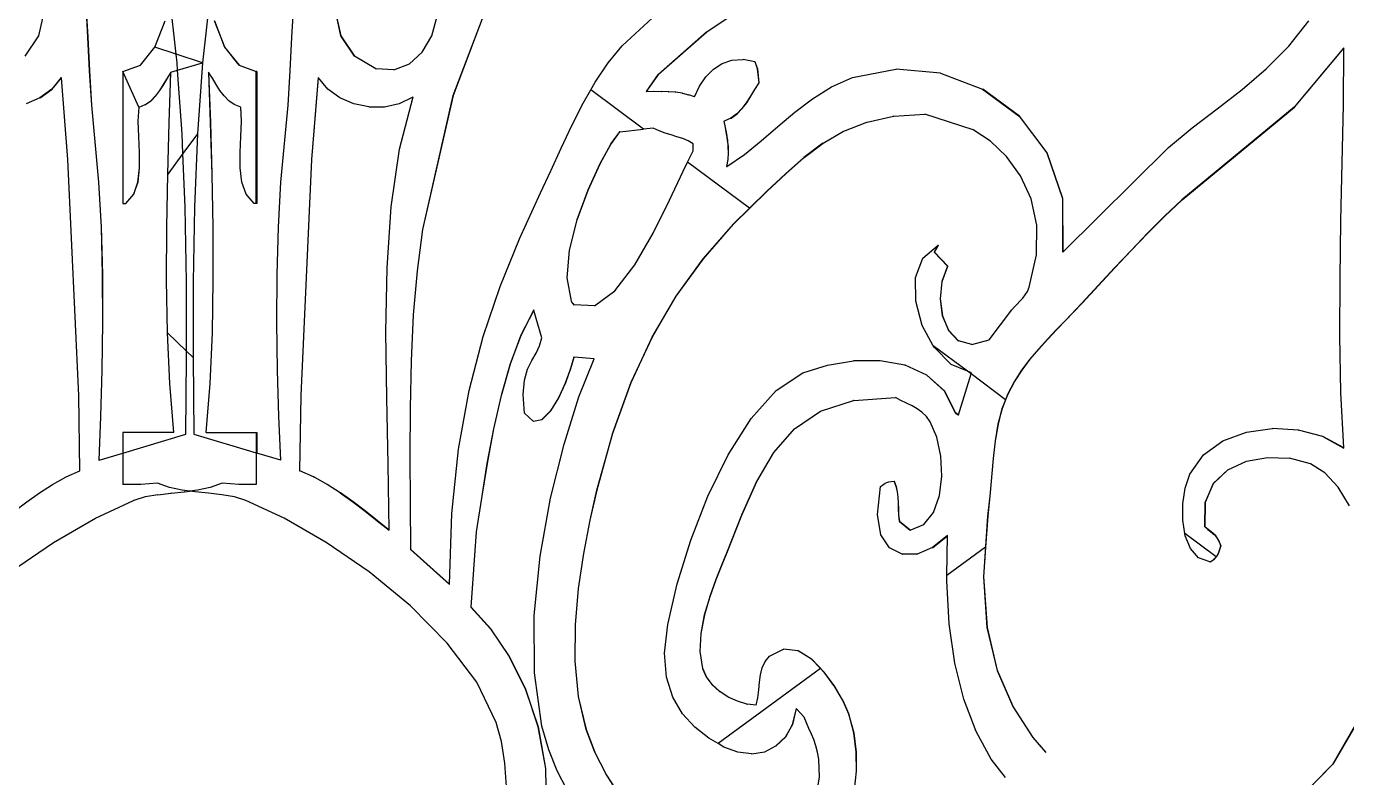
# Model space of a CAD drawing. Header units: inches. Extents: x 3672 to 10975, y -27382 to -746.
# Drawn here: x 4396.46 to 4407.52, y -26768.81 to -26762.52 of the extents above; entities that cross this region are included whole.
import ezdxf

# ---------------------------------------------------------------- set-up
doc = ezdxf.new("R2010")
doc.units = ezdxf.units.IN
doc.header["$LTSCALE"] = 17
doc.header["$MEASUREMENT"] = 0

msp = doc.modelspace()

# ---------------------------------------------------------------- linework, layer by layer
for p, q in [((4400.035, -26763.101), (4400.397, -26762.149)), ((4397.712, -26762.756), (4397.659, -26762.279)), ((4397.994, -26762.279), (4397.934, -26762.829)), ((4396.562, -26762.602), (4396.609, -26762.392)), ((4396.956, -26762.342), (4396.972, -26762.614)), ((4396.974, -26762.614), (4396.958, -26762.342)), ((4398.682, -26762.614), (4398.698, -26762.342)), ((4399.044, -26762.392), (4399.092, -26762.602)), ((4399.094, -26762.602), (4399.047, -26762.392)), ((4400.302, -26762.393), (4400.033, -26763.101)), ((4397.535, -26762.697), (4397.621, -26762.477)), ((4398.033, -26762.477), (4398.118, -26762.697)), ((4398.121, -26762.697), (4398.035, -26762.477)), ((4399.854, -26762.601), (4399.901, -26762.439)), ((4401.45, -26762.687), (4401.741, -26762.417)), ((4402.159, -26762.57), (4402.38, -26762.422)), ((4407.036, -26762.689), (4407.203, -26762.476)), ((4396.448, -26762.773), (4396.562, -26762.602)), ((4396.972, -26762.614), (4396.986, -26762.895)), ((4396.974, -26762.614), (4396.972, -26762.614)), ((4396.988, -26762.895), (4396.974, -26762.614)), ((4398.668, -26762.895), (4398.682, -26762.614)), ((4399.092, -26762.602), (4399.094, -26762.602)), ((4399.092, -26762.602), (4399.206, -26762.773)), ((4399.208, -26762.773), (4399.094, -26762.602)), ((4399.774, -26762.738), (4399.854, -26762.601)), ((4402.157, -26762.57), (4401.753, -26762.922)), ((4401.755, -26762.922), (4402.159, -26762.57)), ((4402.157, -26762.57), (4402.159, -26762.57)), ((4397.414, -26762.849), (4397.535, -26762.697)), ((4397.712, -26762.756), (4397.535, -26762.697)), ((4398.121, -26762.697), (4398.118, -26762.697)), ((4398.118, -26762.697), (4398.24, -26762.849)), ((4398.242, -26762.849), (4398.121, -26762.697)), ((4401.332, -26762.828), (4401.45, -26762.687)), ((4406.847, -26762.878), (4407.036, -26762.689)), ((4407.497, -26762.702), (4407.082, -26763.2)), ((4407.084, -26763.2), (4407.497, -26762.705)), ((4407.493, -26763.182), (4407.497, -26762.705)), ((4407.497, -26762.705), (4407.497, -26762.702)), ((4397.934, -26762.829), (4397.712, -26762.756)), ((4397.72, -26762.829), (4397.712, -26762.756)), ((4397.724, -26762.891), (4397.72, -26762.829)), ((4397.724, -26762.891), (4397.934, -26762.829)), ((4397.934, -26762.829), (4397.891, -26763.424)), ((4399.206, -26762.773), (4399.208, -26762.773)), ((4399.386, -26762.878), (4399.208, -26762.773)), ((4399.536, -26762.888), (4399.667, -26762.838)), ((4399.667, -26762.838), (4399.774, -26762.738)), ((4401.224, -26762.99), (4401.332, -26762.828)), ((4402.215, -26762.882), (4402.288, -26762.835)), ((4402.288, -26762.835), (4402.37, -26762.806)), ((4402.37, -26762.806), (4402.462, -26762.8)), ((4402.462, -26762.8), (4402.464, -26762.8)), ((4402.561, -26762.819), (4402.464, -26762.8)), ((4402.561, -26762.819), (4402.563, -26762.819)), ((4402.561, -26762.819), (4402.583, -26762.878)), ((4402.585, -26762.878), (4402.563, -26762.819)), ((4396.75, -26762.951), (4396.671, -26763.048)), ((4396.673, -26763.048), (4396.751, -26762.953)), ((4396.751, -26762.953), (4396.75, -26762.951)), ((4396.806, -26763.639), (4396.751, -26762.953)), ((4396.986, -26762.895), (4397.004, -26763.184)), ((4396.988, -26762.895), (4396.986, -26762.895)), ((4397.006, -26763.184), (4396.988, -26762.895)), ((4397.266, -26762.902), (4397.414, -26762.849)), ((4397.266, -26762.902), (4397.266, -26764.006)), ((4397.4, -26763.2), (4397.266, -26762.902)), ((4397.669, -26762.907), (4397.637, -26762.958)), ((4397.639, -26762.958), (4397.669, -26762.911)), ((4397.654, -26763.327), (4397.669, -26762.911)), ((4397.669, -26762.907), (4397.724, -26762.891)), ((4397.669, -26762.911), (4397.669, -26762.907)), ((4397.763, -26763.424), (4397.724, -26762.891)), ((4397.985, -26762.907), (4397.999, -26763.327)), ((4397.987, -26762.911), (4397.985, -26762.907)), ((4398.002, -26763.327), (4397.987, -26762.911)), ((4398.016, -26762.958), (4397.987, -26762.911)), ((4398.242, -26762.849), (4398.24, -26762.849)), ((4398.242, -26762.849), (4398.383, -26762.901)), ((4398.389, -26762.902), (4398.383, -26762.901)), ((4398.383, -26762.917), (4398.383, -26762.901)), ((4398.383, -26762.917), (4398.389, -26762.902)), ((4398.383, -26764.006), (4398.383, -26762.917)), ((4398.389, -26762.902), (4398.389, -26764.006)), ((4398.65, -26763.184), (4398.668, -26762.895)), ((4398.903, -26762.951), (4398.847, -26763.639)), ((4398.849, -26763.639), (4398.905, -26762.953)), ((4398.905, -26762.953), (4398.903, -26762.951)), ((4398.983, -26763.048), (4398.905, -26762.953)), ((4399.386, -26762.878), (4399.388, -26762.878)), ((4399.536, -26762.888), (4399.388, -26762.878)), ((4401.753, -26762.922), (4401.652, -26763.068)), ((4401.654, -26763.068), (4401.755, -26762.922)), ((4401.753, -26762.922), (4401.755, -26762.922)), ((4402.098, -26763.024), (4402.151, -26762.946)), ((4402.151, -26762.946), (4402.215, -26762.882)), ((4402.583, -26762.878), (4402.585, -26762.878)), ((4402.583, -26762.878), (4402.595, -26762.995)), ((4402.597, -26762.995), (4402.585, -26762.878)), ((4403.205, -26763.029), (4403.38, -26762.951)), ((4403.38, -26762.951), (4403.744, -26762.881)), ((4403.744, -26762.881), (4403.746, -26762.881)), ((4404.116, -26762.916), (4403.746, -26762.881)), ((4404.116, -26762.916), (4404.118, -26762.916)), ((4404.118, -26762.916), (4404.469, -26763.05)), ((4406.644, -26763.051), (4406.847, -26762.878)), ((4396.671, -26763.048), (4396.57, -26763.122)), ((4396.572, -26763.122), (4396.673, -26763.048)), ((4396.673, -26763.048), (4396.671, -26763.048)), ((4397.574, -26763.06), (4397.54, -26763.106)), ((4397.542, -26763.106), (4397.577, -26763.06)), ((4397.606, -26763.01), (4397.574, -26763.06)), ((4397.574, -26763.06), (4397.577, -26763.06)), ((4397.577, -26763.06), (4397.608, -26763.01)), ((4397.637, -26762.958), (4397.606, -26763.01)), ((4397.606, -26763.01), (4397.608, -26763.01)), ((4397.608, -26763.01), (4397.639, -26762.958)), ((4397.639, -26762.958), (4397.637, -26762.958)), ((4398.047, -26763.01), (4398.016, -26762.958)), ((4398.079, -26763.06), (4398.047, -26763.01)), ((4398.114, -26763.106), (4398.079, -26763.06)), ((4399.084, -26763.122), (4398.983, -26763.048)), ((4401.123, -26763.167), (4401.187, -26763.054)), ((4401.187, -26763.054), (4401.224, -26762.99)), ((4401.629, -26763.384), (4401.187, -26763.054)), ((4402.056, -26763.112), (4402.098, -26763.024)), ((4402.56, -26763.051), (4402.526, -26763.107)), ((4402.528, -26763.107), (4402.562, -26763.051)), ((4402.595, -26762.995), (4402.56, -26763.051)), ((4402.56, -26763.051), (4402.562, -26763.051)), ((4402.562, -26763.051), (4402.597, -26762.995)), ((4402.595, -26762.995), (4402.597, -26762.995)), ((4403.045, -26763.129), (4403.205, -26763.029)), ((4404.469, -26763.05), (4404.776, -26763.274)), ((4404.469, -26763.05), (4404.471, -26763.05)), ((4404.778, -26763.274), (4404.471, -26763.05)), ((4406.435, -26763.214), (4406.644, -26763.051)), ((4396.57, -26763.122), (4396.455, -26763.173)), ((4396.572, -26763.122), (4396.57, -26763.122)), ((4397.457, -26763.178), (4397.5, -26763.146)), ((4397.54, -26763.106), (4397.5, -26763.146)), ((4397.5, -26763.146), (4397.503, -26763.146)), ((4397.503, -26763.146), (4397.542, -26763.106)), ((4397.54, -26763.106), (4397.542, -26763.106)), ((4398.153, -26763.146), (4398.114, -26763.106)), ((4398.199, -26763.178), (4398.153, -26763.146)), ((4399.201, -26763.173), (4399.084, -26763.122)), ((4399.326, -26763.198), (4399.201, -26763.173)), ((4399.458, -26763.197), (4399.582, -26763.169)), ((4399.582, -26763.169), (4399.584, -26763.169)), ((4399.584, -26763.169), (4399.7, -26763.113)), ((4399.585, -26763.552), (4399.7, -26763.113)), ((4399.7, -26763.113), (4399.7, -26763.112)), ((4400.033, -26763.101), (4399.778, -26764.224)), ((4399.781, -26764.224), (4400.035, -26763.101)), ((4400.033, -26763.101), (4400.035, -26763.101)), ((4401.028, -26763.353), (4401.123, -26763.167)), ((4401.652, -26763.068), (4401.654, -26763.068)), ((4401.654, -26763.068), (4401.716, -26763.067)), ((4401.716, -26763.067), (4401.718, -26763.067)), ((4401.718, -26763.067), (4401.717, -26763.067)), ((4401.718, -26763.067), (4401.778, -26763.068)), ((4401.778, -26763.068), (4401.78, -26763.068)), ((4401.839, -26763.07), (4401.78, -26763.068)), ((4401.839, -26763.07), (4401.841, -26763.07)), ((4401.898, -26763.075), (4401.841, -26763.07)), ((4401.898, -26763.075), (4401.9, -26763.075)), ((4401.954, -26763.083), (4401.9, -26763.075)), ((4401.954, -26763.083), (4401.956, -26763.083)), ((4401.956, -26763.083), (4402.007, -26763.095)), ((4402.007, -26763.095), (4402.009, -26763.095)), ((4402.056, -26763.112), (4402.009, -26763.095)), ((4402.491, -26763.162), (4402.453, -26763.212)), ((4402.456, -26763.212), (4402.493, -26763.162)), ((4402.526, -26763.107), (4402.491, -26763.162)), ((4402.491, -26763.162), (4402.493, -26763.162)), ((4402.493, -26763.162), (4402.528, -26763.107)), ((4402.526, -26763.107), (4402.528, -26763.107)), ((4402.897, -26763.242), (4403.045, -26763.129)), ((4397.004, -26763.184), (4397.063, -26763.828)), ((4397.006, -26763.184), (4397.004, -26763.184)), ((4397.065, -26763.828), (4397.006, -26763.184)), ((4397.4, -26763.2), (4397.393, -26763.316)), ((4397.395, -26763.316), (4397.402, -26763.2)), ((4397.4, -26763.2), (4397.402, -26763.2)), ((4397.402, -26763.2), (4397.454, -26763.178)), ((4397.454, -26763.178), (4397.457, -26763.178)), ((4398.254, -26763.2), (4398.199, -26763.178)), ((4398.261, -26763.316), (4398.254, -26763.2)), ((4398.591, -26763.828), (4398.65, -26763.184)), ((4399.326, -26763.198), (4399.328, -26763.198)), ((4399.328, -26763.198), (4399.455, -26763.197)), ((4399.455, -26763.197), (4399.458, -26763.197)), ((4402.411, -26763.256), (4402.361, -26763.292)), ((4402.363, -26763.292), (4402.413, -26763.256)), ((4402.453, -26763.212), (4402.411, -26763.256)), ((4402.411, -26763.256), (4402.413, -26763.256)), ((4402.413, -26763.256), (4402.456, -26763.212)), ((4402.453, -26763.212), (4402.456, -26763.212)), ((4402.755, -26763.362), (4402.897, -26763.242)), ((4403.502, -26763.324), (4403.724, -26763.275)), ((4403.726, -26763.275), (4403.724, -26763.275)), ((4403.726, -26763.275), (4403.986, -26763.258)), ((4404.39, -26763.39), (4403.986, -26763.258)), ((4404.776, -26763.274), (4404.778, -26763.274)), ((4404.776, -26763.274), (4405.008, -26763.582)), ((4405.01, -26763.582), (4404.778, -26763.274)), ((4407.082, -26763.2), (4406.14, -26763.976)), ((4406.142, -26763.976), (4407.084, -26763.2)), ((4406.227, -26763.373), (4406.435, -26763.214)), ((4407.084, -26763.2), (4407.082, -26763.2)), ((4407.484, -26763.666), (4407.493, -26763.182)), ((4397.393, -26763.316), (4397.397, -26763.444)), ((4397.393, -26763.316), (4397.395, -26763.316)), ((4397.399, -26763.444), (4397.395, -26763.316)), ((4397.642, -26763.761), (4397.654, -26763.327)), ((4397.999, -26763.327), (4398.012, -26763.761)), ((4398.002, -26763.327), (4397.999, -26763.327)), ((4398.014, -26763.761), (4398.002, -26763.327)), ((4398.256, -26763.444), (4398.261, -26763.316)), ((4400.938, -26763.544), (4401.028, -26763.353)), ((4401.43, -26763.405), (4401.629, -26763.384)), ((4401.709, -26763.376), (4401.629, -26763.384)), ((4401.759, -26763.398), (4401.709, -26763.376)), ((4402.303, -26763.317), (4402.305, -26763.317)), ((4402.303, -26763.317), (4402.313, -26763.371)), ((4402.361, -26763.292), (4402.305, -26763.317)), ((4402.315, -26763.371), (4402.305, -26763.317)), ((4402.313, -26763.371), (4402.315, -26763.371)), ((4402.313, -26763.371), (4402.323, -26763.424)), ((4402.325, -26763.424), (4402.315, -26763.371)), ((4402.361, -26763.292), (4402.363, -26763.292)), ((4402.616, -26763.482), (4402.755, -26763.362)), ((4403.307, -26763.401), (4403.499, -26763.324)), ((4403.499, -26763.324), (4403.502, -26763.324)), ((4404.535, -26763.484), (4404.39, -26763.39)), ((4406.028, -26763.536), (4406.227, -26763.373)), ((4397.397, -26763.444), (4397.399, -26763.444)), ((4397.397, -26763.444), (4397.404, -26763.578)), ((4397.406, -26763.578), (4397.399, -26763.444)), ((4397.769, -26763.589), (4397.763, -26763.424)), ((4397.891, -26763.424), (4397.769, -26763.589)), ((4397.891, -26763.424), (4397.866, -26764.037)), ((4398.25, -26763.578), (4398.256, -26763.444)), ((4401.357, -26763.504), (4401.263, -26763.675)), ((4401.265, -26763.675), (4401.359, -26763.504)), ((4401.428, -26763.405), (4401.357, -26763.504)), ((4401.357, -26763.504), (4401.359, -26763.504)), ((4401.359, -26763.504), (4401.43, -26763.405)), ((4401.43, -26763.405), (4401.428, -26763.405)), ((4401.809, -26763.417), (4401.759, -26763.398)), ((4401.86, -26763.432), (4401.809, -26763.417)), ((4401.909, -26763.447), (4401.86, -26763.432)), ((4401.957, -26763.463), (4401.909, -26763.447)), ((4402.003, -26763.482), (4401.957, -26763.463)), ((4402.045, -26763.507), (4402.003, -26763.482)), ((4402.045, -26763.566), (4402.045, -26763.507)), ((4402.323, -26763.424), (4402.325, -26763.424)), ((4402.323, -26763.424), (4402.331, -26763.477)), ((4402.334, -26763.477), (4402.325, -26763.424)), ((4402.331, -26763.477), (4402.337, -26763.53)), ((4402.331, -26763.477), (4402.334, -26763.477)), ((4402.339, -26763.53), (4402.334, -26763.477)), ((4402.474, -26763.597), (4402.616, -26763.482)), ((4403.132, -26763.502), (4402.973, -26763.622)), ((4402.975, -26763.622), (4403.134, -26763.502)), ((4403.132, -26763.502), (4403.134, -26763.502)), ((4403.134, -26763.502), (4403.305, -26763.401)), ((4403.305, -26763.401), (4403.307, -26763.401)), ((4404.671, -26763.613), (4404.535, -26763.484)), ((4397.404, -26763.578), (4397.406, -26763.578)), ((4397.404, -26763.578), (4397.404, -26763.708)), ((4397.406, -26763.708), (4397.406, -26763.578)), ((4397.769, -26763.589), (4397.642, -26763.761)), ((4397.788, -26764.037), (4397.769, -26763.589)), ((4398.249, -26763.708), (4398.25, -26763.578)), ((4399.515, -26764.033), (4399.585, -26763.552)), ((4400.851, -26763.734), (4400.938, -26763.544)), ((4401.998, -26763.659), (4402.045, -26763.566)), ((4402.328, -26763.696), (4402.474, -26763.597)), ((4402.339, -26763.583), (4402.336, -26763.639)), ((4402.337, -26763.53), (4402.339, -26763.583)), ((4402.337, -26763.53), (4402.339, -26763.53)), ((4402.338, -26763.639), (4402.341, -26763.583)), ((4402.341, -26763.583), (4402.339, -26763.53)), ((4402.339, -26763.583), (4402.341, -26763.583)), ((4404.788, -26763.774), (4404.671, -26763.613)), ((4405.008, -26763.582), (4405.139, -26763.964)), ((4405.008, -26763.582), (4405.01, -26763.582)), ((4405.141, -26763.964), (4405.01, -26763.582)), ((4405.143, -26764.413), (4406.028, -26763.536)), ((4396.896, -26765.615), (4396.806, -26763.639)), ((4397.404, -26763.708), (4397.391, -26763.828)), ((4397.393, -26763.828), (4397.406, -26763.708)), ((4397.404, -26763.708), (4397.406, -26763.708)), ((4398.263, -26763.828), (4398.249, -26763.708)), ((4398.847, -26763.639), (4398.757, -26765.615)), ((4398.76, -26765.615), (4398.849, -26763.639)), ((4398.849, -26763.639), (4398.847, -26763.639)), ((4401.263, -26763.675), (4401.162, -26763.895)), ((4401.164, -26763.895), (4401.265, -26763.675)), ((4401.263, -26763.675), (4401.265, -26763.675)), ((4401.961, -26763.735), (4401.998, -26763.659)), ((4402.516, -26764.046), (4401.998, -26763.659)), ((4402.336, -26763.639), (4402.325, -26763.697)), ((4402.325, -26763.697), (4402.328, -26763.696)), ((4402.328, -26763.696), (4402.338, -26763.639)), ((4402.336, -26763.639), (4402.338, -26763.639)), ((4402.973, -26763.622), (4402.819, -26763.757)), ((4402.821, -26763.757), (4402.975, -26763.622)), ((4402.973, -26763.622), (4402.975, -26763.622)), ((4407.473, -26764.151), (4407.484, -26763.666)), ((4397.063, -26763.828), (4397.084, -26764.205)), ((4397.065, -26763.828), (4397.063, -26763.828)), ((4397.086, -26764.205), (4397.065, -26763.828)), ((4397.391, -26763.828), (4397.355, -26763.929)), ((4397.357, -26763.929), (4397.393, -26763.828)), ((4397.391, -26763.828), (4397.393, -26763.828)), ((4397.634, -26764.204), (4397.642, -26763.761)), ((4398.012, -26763.761), (4398.02, -26764.204)), ((4398.014, -26763.761), (4398.012, -26763.761)), ((4398.022, -26764.204), (4398.014, -26763.761)), ((4398.299, -26763.929), (4398.263, -26763.828)), ((4398.57, -26764.205), (4398.591, -26763.828)), ((4400.766, -26763.917), (4400.851, -26763.734)), ((4401.847, -26763.978), (4401.961, -26763.735)), ((4402.819, -26763.757), (4402.662, -26763.902)), ((4402.664, -26763.902), (4402.821, -26763.757)), ((4402.819, -26763.757), (4402.821, -26763.757)), ((4404.876, -26763.967), (4404.788, -26763.774)), ((4397.355, -26763.929), (4397.288, -26764.005)), ((4397.29, -26764.005), (4397.357, -26763.929)), ((4397.355, -26763.929), (4397.357, -26763.929)), ((4398.366, -26764.005), (4398.299, -26763.929)), ((4400.589, -26764.301), (4400.766, -26763.917)), ((4401.162, -26763.895), (4401.071, -26764.143)), ((4401.074, -26764.143), (4401.164, -26763.895)), ((4401.162, -26763.895), (4401.164, -26763.895)), ((4402.383, -26764.179), (4402.664, -26763.902)), ((4402.662, -26763.902), (4402.516, -26764.046)), ((4402.662, -26763.902), (4402.664, -26763.902)), ((4397.266, -26764.006), (4397.273, -26764.006)), ((4397.273, -26764.006), (4397.288, -26764.005)), ((4397.288, -26764.005), (4397.29, -26764.005)), ((4397.799, -26764.662), (4397.788, -26764.037)), ((4397.866, -26764.037), (4397.855, -26764.662)), ((4398.383, -26764.006), (4398.366, -26764.005)), ((4398.389, -26764.006), (4398.383, -26764.006)), ((4399.48, -26764.546), (4399.515, -26764.033)), ((4401.71, -26764.254), (4401.847, -26763.978)), ((4402.516, -26764.046), (4402.381, -26764.179)), ((4404.924, -26764.188), (4404.876, -26763.967)), ((4405.139, -26763.964), (4405.141, -26764.415)), ((4405.139, -26763.964), (4405.141, -26763.964)), ((4405.143, -26764.413), (4405.141, -26763.964)), ((4406.14, -26763.976), (4405.995, -26764.113)), ((4405.997, -26764.113), (4406.142, -26763.976)), ((4406.14, -26763.976), (4406.142, -26763.976)), ((4401.071, -26764.143), (4401.007, -26764.396)), ((4401.009, -26764.396), (4401.074, -26764.143)), ((4401.071, -26764.143), (4401.074, -26764.143)), ((4405.995, -26764.113), (4405.853, -26764.255)), ((4405.855, -26764.255), (4405.997, -26764.113)), ((4405.995, -26764.113), (4405.997, -26764.113)), ((4407.465, -26764.634), (4407.473, -26764.151)), ((4397.084, -26764.205), (4397.095, -26764.6)), ((4397.086, -26764.205), (4397.084, -26764.205)), ((4397.097, -26764.6), (4397.086, -26764.205)), ((4397.632, -26764.649), (4397.634, -26764.204)), ((4398.02, -26764.204), (4398.021, -26764.649)), ((4398.022, -26764.204), (4398.02, -26764.204)), ((4398.024, -26764.649), (4398.022, -26764.204)), ((4398.559, -26764.6), (4398.57, -26764.205)), ((4399.778, -26764.224), (4399.731, -26764.569)), ((4399.734, -26764.569), (4399.781, -26764.224)), ((4399.778, -26764.224), (4399.781, -26764.224)), ((4401.555, -26764.521), (4401.71, -26764.254)), ((4402.381, -26764.179), (4402.128, -26764.471)), ((4402.13, -26764.471), (4402.383, -26764.179)), ((4402.381, -26764.179), (4402.383, -26764.179)), ((4404.923, -26764.436), (4404.924, -26764.188)), ((4405.853, -26764.255), (4405.714, -26764.399)), ((4405.716, -26764.399), (4405.855, -26764.255)), ((4405.853, -26764.255), (4405.855, -26764.255)), ((4400.428, -26764.7), (4400.589, -26764.301)), ((4403.97, -26764.463), (4404.098, -26764.356)), ((4404.096, -26764.36), (4404.064, -26764.415)), ((4404.066, -26764.415), (4404.1, -26764.356)), ((4404.1, -26764.356), (4404.096, -26764.36)), ((4404.098, -26764.356), (4404.096, -26764.36)), ((4404.098, -26764.356), (4404.1, -26764.356)), ((4401.007, -26764.396), (4400.986, -26764.63)), ((4400.988, -26764.63), (4401.009, -26764.396)), ((4401.007, -26764.396), (4401.009, -26764.396)), ((4402.128, -26764.471), (4401.901, -26764.783)), ((4401.903, -26764.783), (4402.13, -26764.471)), ((4402.128, -26764.471), (4402.13, -26764.471)), ((4403.909, -26764.627), (4403.97, -26764.463)), ((4404.064, -26764.415), (4404.066, -26764.415)), ((4404.064, -26764.415), (4404.176, -26764.532)), ((4404.179, -26764.532), (4404.066, -26764.415)), ((4404.861, -26764.708), (4404.923, -26764.436)), ((4405.141, -26764.415), (4405.143, -26764.413)), ((4405.714, -26764.399), (4405.576, -26764.546)), ((4405.578, -26764.546), (4405.716, -26764.399)), ((4405.714, -26764.399), (4405.716, -26764.399)), ((4397.095, -26764.6), (4397.097, -26765.003)), ((4397.097, -26764.6), (4397.095, -26764.6)), ((4397.099, -26765.003), (4397.097, -26764.6)), ((4398.557, -26765.003), (4398.559, -26764.6)), ((4399.47, -26765.083), (4399.48, -26764.546)), ((4399.731, -26764.569), (4399.7, -26764.938)), ((4399.702, -26764.938), (4399.734, -26764.569)), ((4399.731, -26764.569), (4399.734, -26764.569)), ((4401.389, -26764.738), (4401.555, -26764.521)), ((4404.176, -26764.532), (4404.128, -26764.66)), ((4404.131, -26764.66), (4404.179, -26764.532)), ((4404.176, -26764.532), (4404.179, -26764.532)), ((4405.576, -26764.546), (4405.438, -26764.694)), ((4405.441, -26764.694), (4405.578, -26764.546)), ((4405.576, -26764.546), (4405.578, -26764.546)), ((4397.64, -26765.088), (4397.632, -26764.649)), ((4397.8, -26765.244), (4397.799, -26764.662)), ((4397.855, -26764.662), (4397.854, -26765.297)), ((4398.021, -26764.649), (4398.014, -26765.088)), ((4398.016, -26765.088), (4398.024, -26764.649)), ((4398.024, -26764.649), (4398.021, -26764.649)), ((4400.286, -26765.121), (4400.428, -26764.7)), ((4400.986, -26764.63), (4400.988, -26764.63)), ((4400.986, -26764.63), (4401.024, -26764.825)), ((4401.026, -26764.825), (4400.988, -26764.63)), ((4403.91, -26764.824), (4403.909, -26764.627)), ((4404.128, -26764.66), (4404.114, -26764.804)), ((4404.116, -26764.804), (4404.131, -26764.66)), ((4404.128, -26764.66), (4404.131, -26764.66)), ((4404.846, -26764.742), (4404.861, -26764.708)), ((4405.438, -26764.694), (4405.301, -26764.841)), ((4405.303, -26764.841), (4405.441, -26764.694)), ((4405.438, -26764.694), (4405.441, -26764.694)), ((4407.464, -26765.114), (4407.465, -26764.634)), ((4401.024, -26764.825), (4401.029, -26764.834)), ((4401.024, -26764.825), (4401.026, -26764.825)), ((4401.031, -26764.834), (4401.026, -26764.825)), ((4401.029, -26764.834), (4401.031, -26764.834)), ((4401.029, -26764.834), (4401.031, -26764.839)), ((4401.033, -26764.839), (4401.031, -26764.834)), ((4401.218, -26764.862), (4401.389, -26764.738)), ((4401.901, -26764.783), (4401.7, -26765.126)), ((4401.702, -26765.126), (4401.903, -26764.783)), ((4401.901, -26764.783), (4401.903, -26764.783)), ((4403.965, -26765.028), (4403.91, -26764.824)), ((4404.114, -26764.804), (4404.116, -26764.804)), ((4404.114, -26764.804), (4404.133, -26764.947)), ((4404.135, -26764.947), (4404.116, -26764.804)), ((4404.76, -26764.848), (4404.783, -26764.824)), ((4404.783, -26764.824), (4404.806, -26764.799)), ((4404.806, -26764.799), (4404.828, -26764.772)), ((4404.828, -26764.772), (4404.846, -26764.742)), ((4399.7, -26764.938), (4399.681, -26765.324)), ((4399.684, -26765.324), (4399.702, -26764.938)), ((4399.7, -26764.938), (4399.702, -26764.938)), ((4400.71, -26764.898), (4400.603, -26765.107)), ((4400.605, -26765.107), (4400.71, -26764.901)), ((4400.71, -26764.901), (4400.71, -26764.898)), ((4400.777, -26765.132), (4400.71, -26764.901)), ((4401.031, -26764.839), (4401.035, -26764.844)), ((4401.031, -26764.839), (4401.033, -26764.839)), ((4401.037, -26764.844), (4401.033, -26764.839)), ((4401.035, -26764.844), (4401.037, -26764.844)), ((4401.035, -26764.844), (4401.039, -26764.847)), ((4401.041, -26764.847), (4401.037, -26764.844)), ((4401.039, -26764.847), (4401.041, -26764.847)), ((4401.039, -26764.847), (4401.046, -26764.854)), ((4401.048, -26764.854), (4401.041, -26764.847)), ((4401.046, -26764.854), (4401.048, -26764.854)), ((4401.218, -26764.862), (4401.048, -26764.854)), ((4404.133, -26764.947), (4404.184, -26765.071)), ((4404.133, -26764.947), (4404.135, -26764.947)), ((4404.186, -26765.071), (4404.135, -26764.947)), ((4404.524, -26765.147), (4404.715, -26764.898)), ((4404.715, -26764.898), (4404.737, -26764.872)), ((4404.737, -26764.872), (4404.76, -26764.848)), ((4405.301, -26764.841), (4405.164, -26764.986)), ((4405.166, -26764.986), (4405.303, -26764.841)), ((4405.301, -26764.841), (4405.303, -26764.841)), ((4397.097, -26765.003), (4397.091, -26765.403)), ((4397.093, -26765.403), (4397.099, -26765.003)), ((4397.099, -26765.003), (4397.097, -26765.003)), ((4398.562, -26765.403), (4398.557, -26765.003)), ((4404.057, -26765.197), (4403.965, -26765.028)), ((4405.164, -26764.986), (4405.09, -26765.062)), ((4405.092, -26765.062), (4405.166, -26764.986)), ((4405.164, -26764.986), (4405.166, -26764.986)), ((4397.659, -26765.515), (4397.64, -26765.088)), ((4397.64, -26765.088), (4397.8, -26765.244)), ((4398.014, -26765.088), (4397.995, -26765.515)), ((4397.997, -26765.515), (4398.016, -26765.088)), ((4398.016, -26765.088), (4398.014, -26765.088)), ((4399.477, -26765.634), (4399.47, -26765.083)), ((4400.168, -26765.572), (4400.286, -26765.121)), ((4400.603, -26765.107), (4400.512, -26765.348)), ((4400.514, -26765.348), (4400.605, -26765.107)), ((4400.605, -26765.107), (4400.603, -26765.107)), ((4400.758, -26765.199), (4400.777, -26765.132)), ((4401.7, -26765.126), (4401.523, -26765.505)), ((4401.525, -26765.505), (4401.702, -26765.126)), ((4401.7, -26765.126), (4401.702, -26765.126)), ((4404.184, -26765.071), (4404.186, -26765.071)), ((4404.184, -26765.071), (4404.266, -26765.157)), ((4404.269, -26765.157), (4404.186, -26765.071)), ((4404.266, -26765.157), (4404.269, -26765.157)), ((4404.38, -26765.188), (4404.269, -26765.157)), ((4404.38, -26765.188), (4404.524, -26765.147)), ((4405.014, -26765.142), (4404.939, -26765.225)), ((4404.941, -26765.225), (4405.016, -26765.142)), ((4405.09, -26765.062), (4405.014, -26765.142)), ((4405.014, -26765.142), (4405.016, -26765.142)), ((4405.016, -26765.142), (4405.092, -26765.062)), ((4405.09, -26765.062), (4405.092, -26765.062)), ((4407.473, -26765.588), (4407.464, -26765.114)), ((4397.8, -26765.244), (4397.854, -26765.297)), ((4397.8, -26765.297), (4397.8, -26765.244)), ((4400.692, -26765.321), (4400.728, -26765.26)), ((4400.728, -26765.26), (4400.758, -26765.199)), ((4404.066, -26765.213), (4404.057, -26765.197)), ((4404.343, -26765.41), (4404.057, -26765.197)), ((4404.206, -26765.354), (4404.066, -26765.213)), ((4404.939, -26765.225), (4404.866, -26765.311)), ((4404.868, -26765.311), (4404.941, -26765.225)), ((4404.939, -26765.225), (4404.941, -26765.225)), ((4397.794, -26765.937), (4397.8, -26765.297)), ((4397.854, -26765.297), (4397.86, -26765.937)), ((4399.681, -26765.324), (4399.673, -26765.72)), ((4399.675, -26765.72), (4399.684, -26765.324)), ((4399.681, -26765.324), (4399.684, -26765.324)), ((4400.512, -26765.348), (4400.437, -26765.613)), ((4400.439, -26765.613), (4400.514, -26765.348)), ((4400.512, -26765.348), (4400.514, -26765.348)), ((4400.657, -26765.394), (4400.692, -26765.321)), ((4401.018, -26765.387), (4400.974, -26765.507)), ((4400.976, -26765.507), (4401.021, -26765.387)), ((4401.046, -26765.293), (4401.018, -26765.387)), ((4401.018, -26765.387), (4401.021, -26765.387)), ((4401.021, -26765.387), (4401.048, -26765.293)), ((4401.048, -26765.293), (4401.046, -26765.293)), ((4401.214, -26765.308), (4401.048, -26765.293)), ((4401.088, -26765.624), (4401.214, -26765.308)), ((4402.965, -26765.425), (4403.17, -26765.36)), ((4403.17, -26765.36), (4403.389, -26765.324)), ((4403.611, -26765.323), (4403.389, -26765.324)), ((4403.818, -26765.361), (4403.611, -26765.323)), ((4403.818, -26765.361), (4403.82, -26765.361)), ((4404.002, -26765.444), (4403.82, -26765.361)), ((4404.343, -26765.41), (4404.206, -26765.354)), ((4404.866, -26765.311), (4404.798, -26765.403)), ((4404.8, -26765.403), (4404.868, -26765.311)), ((4404.866, -26765.311), (4404.868, -26765.311)), ((4397.091, -26765.403), (4397.08, -26765.791)), ((4397.082, -26765.791), (4397.093, -26765.403)), ((4397.093, -26765.403), (4397.091, -26765.403)), ((4398.574, -26765.791), (4398.562, -26765.403)), ((4400.62, -26765.605), (4400.631, -26765.485)), ((4400.631, -26765.485), (4400.657, -26765.394)), ((4402.74, -26765.571), (4402.965, -26765.425)), ((4404.002, -26765.444), (4404.004, -26765.444)), ((4404.002, -26765.444), (4404.148, -26765.575)), ((4404.15, -26765.575), (4404.004, -26765.444)), ((4404.267, -26765.775), (4404.375, -26765.434)), ((4404.378, -26765.425), (4404.343, -26765.41)), ((4404.375, -26765.434), (4404.343, -26765.41)), ((4404.375, -26765.434), (4404.378, -26765.425)), ((4404.663, -26765.649), (4404.375, -26765.434)), ((4404.735, -26765.499), (4404.681, -26765.601)), ((4404.683, -26765.601), (4404.738, -26765.499)), ((4404.798, -26765.403), (4404.735, -26765.499)), ((4404.735, -26765.499), (4404.738, -26765.499)), ((4404.738, -26765.499), (4404.8, -26765.403)), ((4404.798, -26765.403), (4404.8, -26765.403)), ((4397.692, -26765.923), (4397.659, -26765.515)), ((4397.995, -26765.515), (4397.962, -26765.923)), ((4397.964, -26765.923), (4397.997, -26765.515)), ((4397.997, -26765.515), (4397.995, -26765.515)), ((4400.078, -26766.063), (4400.168, -26765.572)), ((4400.631, -26765.762), (4400.62, -26765.605)), ((4400.974, -26765.507), (4400.917, -26765.633)), ((4400.919, -26765.633), (4400.976, -26765.507)), ((4400.974, -26765.507), (4400.976, -26765.507)), ((4401.523, -26765.505), (4401.369, -26765.929)), ((4401.371, -26765.929), (4401.525, -26765.505)), ((4401.523, -26765.505), (4401.525, -26765.505)), ((4402.53, -26765.807), (4402.74, -26765.571)), ((4404.148, -26765.575), (4404.15, -26765.575)), ((4404.148, -26765.575), (4404.244, -26765.762)), ((4404.246, -26765.762), (4404.15, -26765.575)), ((4404.635, -26765.724), (4404.683, -26765.601)), ((4404.681, -26765.601), (4404.663, -26765.649)), ((4404.681, -26765.601), (4404.683, -26765.601)), ((4407.497, -26766.053), (4407.473, -26765.588)), ((4396.907, -26766.245), (4396.896, -26765.615)), ((4398.757, -26765.615), (4398.746, -26766.245)), ((4398.748, -26766.245), (4398.76, -26765.615)), ((4398.757, -26765.615), (4398.76, -26765.615)), ((4399.489, -26766.19), (4399.477, -26765.634)), ((4399.673, -26765.72), (4399.671, -26766.12)), ((4399.673, -26765.72), (4399.675, -26765.72)), ((4399.673, -26766.12), (4399.675, -26765.72)), ((4400.437, -26765.613), (4400.373, -26765.893)), ((4400.375, -26765.893), (4400.439, -26765.613)), ((4400.437, -26765.613), (4400.439, -26765.613)), ((4400.917, -26765.633), (4400.85, -26765.743)), ((4400.852, -26765.743), (4400.919, -26765.633)), ((4400.917, -26765.633), (4400.919, -26765.633)), ((4400.963, -26766.021), (4401.088, -26765.624)), ((4403.113, -26765.745), (4403.388, -26765.655)), ((4403.39, -26765.655), (4403.388, -26765.655)), ((4403.39, -26765.655), (4403.739, -26765.63)), ((4403.786, -26765.655), (4403.739, -26765.63)), ((4403.833, -26765.678), (4403.786, -26765.655)), ((4403.879, -26765.701), (4403.833, -26765.678)), ((4403.922, -26765.726), (4403.879, -26765.701)), ((4404.663, -26765.649), (4404.633, -26765.724)), ((4397.08, -26765.791), (4397.065, -26766.157)), ((4397.067, -26766.156), (4397.082, -26765.791)), ((4397.082, -26765.791), (4397.08, -26765.791)), ((4398.589, -26766.156), (4398.574, -26765.791)), ((4400.704, -26765.828), (4400.631, -26765.762)), ((4400.704, -26765.828), (4400.706, -26765.828)), ((4400.706, -26765.828), (4400.778, -26765.815)), ((4400.85, -26765.743), (4400.778, -26765.815)), ((4400.778, -26765.815), (4400.78, -26765.815)), ((4400.78, -26765.815), (4400.852, -26765.743)), ((4400.85, -26765.743), (4400.852, -26765.743)), ((4402.339, -26766.111), (4402.53, -26765.807)), ((4402.895, -26765.892), (4403.111, -26765.745)), ((4403.111, -26765.745), (4403.113, -26765.745)), ((4403.962, -26765.755), (4403.922, -26765.726)), ((4403.999, -26765.791), (4403.962, -26765.755)), ((4404.031, -26765.835), (4403.999, -26765.791)), ((4404.244, -26765.762), (4404.246, -26765.762)), ((4404.267, -26765.775), (4404.246, -26765.762)), ((4404.246, -26765.762), (4404.266, -26765.776)), ((4404.266, -26765.776), (4404.267, -26765.775)), ((4404.633, -26765.724), (4404.599, -26765.855)), ((4404.602, -26765.855), (4404.635, -26765.724)), ((4404.633, -26765.724), (4404.635, -26765.724)), ((4397.266, -26765.923), (4397.266, -26766.096)), ((4397.692, -26765.923), (4397.266, -26765.923)), ((4397.266, -26766.096), (4397.794, -26765.937)), ((4397.86, -26765.937), (4398.383, -26766.094)), ((4397.964, -26765.923), (4397.962, -26765.923)), ((4397.964, -26765.923), (4398.383, -26765.923)), ((4398.383, -26765.923), (4398.39, -26765.923)), ((4398.383, -26765.923), (4398.383, -26766.094)), ((4398.39, -26765.923), (4398.39, -26766.097)), ((4400.373, -26765.893), (4400.318, -26766.183)), ((4400.32, -26766.183), (4400.375, -26765.893)), ((4400.373, -26765.893), (4400.375, -26765.893)), ((4401.369, -26765.929), (4401.237, -26766.406)), ((4401.239, -26766.406), (4401.371, -26765.929)), ((4401.369, -26765.929), (4401.371, -26765.929)), ((4402.892, -26765.892), (4402.719, -26766.091)), ((4402.721, -26766.091), (4402.895, -26765.892)), ((4402.892, -26765.892), (4402.895, -26765.892)), ((4404.086, -26765.964), (4404.031, -26765.835)), ((4404.599, -26765.855), (4404.576, -26765.994)), ((4404.578, -26765.994), (4404.602, -26765.855)), ((4404.599, -26765.855), (4404.602, -26765.855)), ((4406.484, -26765.995), (4406.681, -26765.922)), ((4406.681, -26765.922), (4406.896, -26765.891)), ((4406.896, -26765.891), (4406.898, -26765.891)), ((4407.114, -26765.904), (4406.898, -26765.891)), ((4407.114, -26765.904), (4407.116, -26765.904)), ((4407.32, -26765.958), (4407.116, -26765.904)), ((4400.85, -26766.473), (4400.963, -26766.021)), ((4404.119, -26766.121), (4404.086, -26765.964)), ((4404.576, -26765.994), (4404.559, -26766.141)), ((4404.561, -26766.141), (4404.578, -26765.994)), ((4404.576, -26765.994), (4404.578, -26765.994)), ((4406.321, -26766.112), (4406.484, -26765.995)), ((4407.32, -26765.958), (4407.322, -26765.958)), ((4407.497, -26766.053), (4407.322, -26765.958)), ((4407.322, -26765.958), (4407.497, -26766.054)), ((4407.497, -26766.054), (4407.497, -26766.053)), ((4397.065, -26766.157), (4397.067, -26766.156)), ((4397.067, -26766.156), (4397.266, -26766.096)), ((4397.266, -26766.096), (4397.266, -26766.36)), ((4398.39, -26766.097), (4398.383, -26766.094)), ((4398.383, -26766.094), (4398.383, -26766.36)), ((4398.589, -26766.156), (4398.39, -26766.097)), ((4399.671, -26766.12), (4399.673, -26766.12)), ((4399.671, -26766.12), (4399.674, -26766.516)), ((4399.676, -26766.516), (4399.673, -26766.12)), ((4400.022, -26766.602), (4400.078, -26766.063)), ((4402.169, -26766.458), (4402.339, -26766.111)), ((4402.719, -26766.091), (4402.576, -26766.335)), ((4402.579, -26766.335), (4402.721, -26766.091)), ((4402.719, -26766.091), (4402.721, -26766.091)), ((4404.128, -26766.289), (4404.119, -26766.121)), ((4404.559, -26766.141), (4404.531, -26766.457)), ((4404.534, -26766.457), (4404.561, -26766.141)), ((4404.559, -26766.141), (4404.561, -26766.141)), ((4406.207, -26766.274), (4406.321, -26766.112)), ((4406.682, -26766.164), (4406.858, -26766.133)), ((4406.858, -26766.133), (4407.042, -26766.14)), ((4407.217, -26766.186), (4407.042, -26766.14)), ((4396.79, -26766.296), (4396.907, -26766.245)), ((4398.746, -26766.245), (4398.748, -26766.245)), ((4398.864, -26766.296), (4398.748, -26766.245)), ((4399.498, -26766.741), (4399.489, -26766.19)), ((4400.318, -26766.183), (4400.27, -26766.473)), ((4400.273, -26766.473), (4400.32, -26766.183)), ((4400.318, -26766.183), (4400.32, -26766.183)), ((4406.168, -26766.39), (4406.207, -26766.274)), ((4406.524, -26766.237), (4406.403, -26766.351)), ((4406.406, -26766.351), (4406.526, -26766.237)), ((4406.524, -26766.237), (4406.526, -26766.237)), ((4406.526, -26766.237), (4406.68, -26766.164)), ((4406.68, -26766.164), (4406.682, -26766.164)), ((4407.339, -26766.262), (4407.217, -26766.186)), ((4407.448, -26766.383), (4407.339, -26766.262)), ((4396.567, -26766.429), (4396.677, -26766.358)), ((4396.677, -26766.358), (4396.79, -26766.296)), ((4397.271, -26766.36), (4397.266, -26766.36)), ((4397.417, -26766.358), (4397.271, -26766.36)), ((4397.557, -26766.347), (4397.417, -26766.358)), ((4397.656, -26766.384), (4397.557, -26766.347)), ((4397.762, -26766.407), (4397.656, -26766.384)), ((4397.998, -26766.384), (4397.891, -26766.407)), ((4398.097, -26766.347), (4397.998, -26766.384)), ((4398.237, -26766.358), (4398.097, -26766.347)), ((4398.383, -26766.36), (4398.237, -26766.358)), ((4398.864, -26766.296), (4398.866, -26766.296)), ((4398.977, -26766.358), (4398.866, -26766.296)), ((4398.977, -26766.358), (4398.979, -26766.358)), ((4399.087, -26766.429), (4398.979, -26766.358)), ((4402.576, -26766.335), (4402.45, -26766.617)), ((4402.452, -26766.617), (4402.579, -26766.335)), ((4402.576, -26766.335), (4402.579, -26766.335)), ((4403.589, -26766.61), (4403.615, -26766.376)), ((4403.615, -26766.376), (4403.63, -26766.365)), ((4403.63, -26766.365), (4403.643, -26766.356)), ((4403.643, -26766.356), (4403.655, -26766.348)), ((4403.655, -26766.348), (4403.668, -26766.342)), ((4403.668, -26766.342), (4403.684, -26766.338)), ((4403.684, -26766.338), (4403.703, -26766.334)), ((4403.703, -26766.334), (4403.728, -26766.332)), ((4403.728, -26766.332), (4403.73, -26766.332)), ((4403.728, -26766.332), (4403.745, -26766.376)), ((4403.747, -26766.376), (4403.73, -26766.332)), ((4403.745, -26766.376), (4403.747, -26766.376)), ((4403.745, -26766.376), (4403.755, -26766.42)), ((4403.758, -26766.42), (4403.747, -26766.376)), ((4404.109, -26766.452), (4404.128, -26766.289)), ((4406.403, -26766.351), (4406.334, -26766.509)), ((4406.336, -26766.509), (4406.406, -26766.351)), ((4406.403, -26766.351), (4406.406, -26766.351)), ((4407.543, -26766.539), (4407.448, -26766.383)), ((4396.461, -26766.505), (4396.567, -26766.429)), ((4397.038, -26766.642), (4397.356, -26766.493)), ((4397.358, -26766.493), (4397.356, -26766.493)), ((4397.453, -26766.464), (4397.358, -26766.493)), ((4397.455, -26766.464), (4397.453, -26766.464)), ((4397.558, -26766.446), (4397.455, -26766.464)), ((4397.56, -26766.446), (4397.558, -26766.446)), ((4397.56, -26766.446), (4397.668, -26766.433)), ((4397.67, -26766.433), (4397.668, -26766.433)), ((4397.67, -26766.433), (4397.78, -26766.422)), ((4397.827, -26766.416), (4397.762, -26766.407)), ((4397.783, -26766.422), (4397.78, -26766.422)), ((4397.783, -26766.422), (4397.827, -26766.416)), ((4397.827, -26766.416), (4397.828, -26766.416)), ((4397.891, -26766.407), (4397.828, -26766.416)), ((4397.873, -26766.422), (4397.828, -26766.416)), ((4397.985, -26766.433), (4397.873, -26766.422)), ((4398.096, -26766.446), (4397.985, -26766.433)), ((4398.201, -26766.464), (4398.096, -26766.446)), ((4398.297, -26766.493), (4398.201, -26766.464)), ((4398.618, -26766.642), (4398.297, -26766.493)), ((4399.087, -26766.429), (4399.089, -26766.429)), ((4399.087, -26766.429), (4399.193, -26766.505)), ((4399.195, -26766.505), (4399.089, -26766.429)), ((4400.27, -26766.473), (4400.227, -26766.757)), ((4400.229, -26766.757), (4400.273, -26766.473)), ((4400.27, -26766.473), (4400.273, -26766.473)), ((4400.763, -26766.959), (4400.85, -26766.473)), ((4401.237, -26766.406), (4401.18, -26766.658)), ((4401.182, -26766.658), (4401.239, -26766.406)), ((4401.237, -26766.406), (4401.239, -26766.406)), ((4402.026, -26766.826), (4402.169, -26766.458)), ((4403.755, -26766.42), (4403.76, -26766.466)), ((4403.755, -26766.42), (4403.758, -26766.42)), ((4403.763, -26766.466), (4403.758, -26766.42)), ((4403.76, -26766.466), (4403.763, -26766.466)), ((4403.76, -26766.466), (4403.762, -26766.513)), ((4403.765, -26766.513), (4403.763, -26766.466)), ((4404.06, -26766.593), (4404.109, -26766.452)), ((4404.531, -26766.457), (4404.513, -26766.625)), ((4404.515, -26766.625), (4404.534, -26766.457)), ((4404.531, -26766.457), (4404.534, -26766.457)), ((4406.147, -26766.522), (4406.168, -26766.39)), ((4396.357, -26766.584), (4396.461, -26766.505)), ((4399.193, -26766.505), (4399.297, -26766.584)), ((4399.193, -26766.505), (4399.195, -26766.505)), ((4399.299, -26766.584), (4399.195, -26766.505)), ((4399.297, -26766.584), (4399.398, -26766.664)), ((4399.297, -26766.584), (4399.299, -26766.584)), ((4399.4, -26766.664), (4399.299, -26766.584)), ((4399.674, -26766.516), (4399.676, -26766.516)), ((4399.674, -26766.516), (4399.677, -26766.903)), ((4399.68, -26766.903), (4399.676, -26766.516)), ((4400.003, -26767.194), (4400.022, -26766.602)), ((4403.762, -26766.513), (4403.765, -26766.513)), ((4403.762, -26766.513), (4403.764, -26766.562)), ((4403.764, -26766.562), (4403.766, -26766.614)), ((4403.764, -26766.562), (4403.766, -26766.562)), ((4403.766, -26766.562), (4403.765, -26766.513)), ((4403.768, -26766.614), (4403.766, -26766.562)), ((4403.978, -26766.695), (4404.06, -26766.593)), ((4406.147, -26766.659), (4406.147, -26766.522)), ((4406.334, -26766.509), (4406.331, -26766.713)), ((4406.333, -26766.713), (4406.336, -26766.509)), ((4406.334, -26766.509), (4406.336, -26766.509)), ((4396.686, -26766.844), (4397.036, -26766.642)), ((4397.038, -26766.642), (4397.036, -26766.642)), ((4398.97, -26766.844), (4398.618, -26766.642)), ((4399.398, -26766.664), (4399.4, -26766.664)), ((4399.398, -26766.664), (4399.498, -26766.742)), ((4399.498, -26766.741), (4399.4, -26766.664)), ((4401.18, -26766.658), (4401.126, -26766.936)), ((4401.128, -26766.936), (4401.182, -26766.658)), ((4401.18, -26766.658), (4401.182, -26766.658)), ((4402.45, -26766.617), (4402.325, -26766.933)), ((4402.327, -26766.933), (4402.452, -26766.617)), ((4402.45, -26766.617), (4402.452, -26766.617)), ((4403.618, -26766.781), (4403.589, -26766.61)), ((4403.766, -26766.614), (4403.773, -26766.669)), ((4403.766, -26766.614), (4403.768, -26766.614)), ((4403.775, -26766.669), (4403.768, -26766.614)), ((4403.773, -26766.669), (4403.862, -26766.742)), ((4403.773, -26766.669), (4403.775, -26766.669)), ((4403.864, -26766.742), (4403.775, -26766.669)), ((4403.864, -26766.742), (4403.978, -26766.695)), ((4404.48, -26767.132), (4404.515, -26766.625)), ((4404.513, -26766.625), (4404.495, -26766.883)), ((4404.513, -26766.625), (4404.515, -26766.625)), ((4406.165, -26766.77), (4406.147, -26766.659)), ((4406.331, -26766.713), (4406.333, -26766.713)), ((4406.331, -26766.713), (4406.357, -26766.737)), ((4406.359, -26766.737), (4406.333, -26766.713)), ((4399.498, -26766.742), (4399.498, -26766.741)), ((4400.227, -26766.757), (4400.182, -26767.386)), ((4400.184, -26767.386), (4400.229, -26766.757)), ((4400.227, -26766.757), (4400.229, -26766.757)), ((4401.912, -26767.192), (4402.026, -26766.826)), ((4403.691, -26766.891), (4403.618, -26766.781)), ((4403.862, -26766.742), (4403.864, -26766.742)), ((4404.176, -26766.786), (4404.051, -26766.888)), ((4404.053, -26766.888), (4404.176, -26766.788)), ((4404.17, -26767.122), (4404.176, -26766.788)), ((4404.176, -26766.788), (4404.176, -26766.786)), ((4406.167, -26766.788), (4406.165, -26766.77)), ((4406.426, -26766.965), (4406.165, -26766.77)), ((4406.211, -26766.896), (4406.167, -26766.788)), ((4406.357, -26766.737), (4406.359, -26766.737)), ((4406.357, -26766.737), (4406.38, -26766.754)), ((4406.382, -26766.754), (4406.359, -26766.737)), ((4406.38, -26766.754), (4406.382, -26766.754)), ((4406.38, -26766.754), (4406.4, -26766.769)), ((4406.402, -26766.769), (4406.382, -26766.754)), ((4406.4, -26766.769), (4406.402, -26766.769)), ((4406.4, -26766.769), (4406.418, -26766.785)), ((4406.42, -26766.785), (4406.402, -26766.769)), ((4406.418, -26766.785), (4406.42, -26766.785)), ((4406.418, -26766.785), (4406.434, -26766.805)), ((4406.436, -26766.805), (4406.42, -26766.785)), ((4406.434, -26766.805), (4406.436, -26766.805)), ((4406.434, -26766.805), (4406.45, -26766.833)), ((4406.452, -26766.833), (4406.436, -26766.805)), ((4396.326, -26767.092), (4396.684, -26766.844)), ((4396.686, -26766.844), (4396.684, -26766.844)), ((4399.33, -26767.092), (4398.97, -26766.844)), ((4399.677, -26766.903), (4399.68, -26766.903)), ((4399.677, -26766.903), (4400.003, -26767.196)), ((4400.003, -26767.194), (4399.68, -26766.903)), ((4401.126, -26766.936), (4401.082, -26767.231)), ((4401.085, -26767.231), (4401.128, -26766.936)), ((4401.126, -26766.936), (4401.128, -26766.936)), ((4402.325, -26766.933), (4402.286, -26767.03)), ((4402.288, -26767.03), (4402.327, -26766.933)), ((4402.325, -26766.933), (4402.327, -26766.933)), ((4403.796, -26766.944), (4403.691, -26766.891)), ((4404.051, -26766.888), (4403.922, -26766.942)), ((4404.051, -26766.888), (4404.053, -26766.888)), ((4404.495, -26766.883), (4404.17, -26767.122)), ((4404.495, -26766.883), (4404.478, -26767.132)), ((4406.28, -26766.973), (4406.211, -26766.896)), ((4406.447, -26766.928), (4406.438, -26766.948)), ((4406.44, -26766.948), (4406.449, -26766.928)), ((4406.455, -26766.904), (4406.447, -26766.928)), ((4406.447, -26766.928), (4406.449, -26766.928)), ((4406.449, -26766.928), (4406.458, -26766.904)), ((4406.45, -26766.833), (4406.452, -26766.833)), ((4406.45, -26766.833), (4406.465, -26766.874)), ((4406.467, -26766.874), (4406.452, -26766.833)), ((4406.465, -26766.874), (4406.455, -26766.904)), ((4406.455, -26766.904), (4406.458, -26766.904)), ((4406.458, -26766.904), (4406.467, -26766.874)), ((4406.465, -26766.874), (4406.467, -26766.874)), ((4400.713, -26767.455), (4400.763, -26766.959)), ((4402.286, -26767.03), (4402.236, -26767.154)), ((4402.238, -26767.154), (4402.288, -26767.03)), ((4402.286, -26767.03), (4402.288, -26767.03)), ((4403.796, -26766.944), (4403.798, -26766.944)), ((4403.92, -26766.942), (4403.798, -26766.944)), ((4403.92, -26766.942), (4403.922, -26766.942)), ((4406.375, -26767.006), (4406.28, -26766.973)), ((4406.375, -26767.006), (4406.378, -26767.006)), ((4406.376, -26767.005), (4406.378, -26767.006)), ((4406.378, -26767.006), (4406.398, -26766.992)), ((4406.414, -26766.978), (4406.398, -26766.992)), ((4406.398, -26766.992), (4406.4, -26766.992)), ((4406.4, -26766.992), (4406.417, -26766.978)), ((4406.426, -26766.965), (4406.414, -26766.978)), ((4406.414, -26766.978), (4406.417, -26766.978)), ((4406.417, -26766.978), (4406.43, -26766.964)), ((4406.427, -26766.964), (4406.426, -26766.965)), ((4406.438, -26766.948), (4406.427, -26766.964)), ((4406.427, -26766.964), (4406.43, -26766.964)), ((4406.43, -26766.964), (4406.44, -26766.948)), ((4406.438, -26766.948), (4406.44, -26766.948)), ((4399.676, -26767.376), (4399.33, -26767.092)), ((4402.236, -26767.154), (4402.184, -26767.296)), ((4402.186, -26767.296), (4402.238, -26767.154)), ((4402.236, -26767.154), (4402.238, -26767.154)), ((4404.169, -26767.167), (4404.17, -26767.122)), ((4404.478, -26767.132), (4404.48, -26767.132)), ((4404.478, -26767.132), (4404.507, -26767.558)), ((4404.509, -26767.558), (4404.48, -26767.132)), ((4400.003, -26767.196), (4400.003, -26767.194)), ((4401.082, -26767.231), (4401.056, -26767.535)), ((4401.058, -26767.535), (4401.085, -26767.231)), ((4401.082, -26767.231), (4401.085, -26767.231)), ((4401.832, -26767.533), (4401.912, -26767.192)), ((4404.189, -26767.525), (4404.169, -26767.167)), ((4399.984, -26767.687), (4399.676, -26767.376)), ((4402.184, -26767.296), (4402.139, -26767.45)), ((4402.141, -26767.45), (4402.186, -26767.296)), ((4402.184, -26767.296), (4402.186, -26767.296)), ((4400.182, -26767.386), (4400.184, -26767.386)), ((4400.182, -26767.386), (4400.347, -26767.569)), ((4400.349, -26767.569), (4400.184, -26767.386)), ((4400.714, -26767.937), (4400.713, -26767.455)), ((4402.139, -26767.45), (4402.108, -26767.606)), ((4402.111, -26767.606), (4402.141, -26767.45)), ((4402.139, -26767.45), (4402.141, -26767.45)), ((4400.347, -26767.569), (4400.349, -26767.569)), ((4400.347, -26767.569), (4400.503, -26767.801)), ((4400.505, -26767.801), (4400.349, -26767.569)), ((4401.056, -26767.535), (4401.053, -26767.839)), ((4401.055, -26767.839), (4401.058, -26767.535)), ((4401.056, -26767.535), (4401.058, -26767.535)), ((4401.805, -26767.771), (4401.832, -26767.533)), ((4404.238, -26767.856), (4404.189, -26767.525)), ((4404.507, -26767.558), (4404.509, -26767.558)), ((4404.507, -26767.558), (4404.592, -26767.916)), ((4404.594, -26767.916), (4404.509, -26767.558)), ((4400.232, -26768.015), (4399.984, -26767.687)), ((4402.108, -26767.606), (4402.1, -26767.758)), ((4402.103, -26767.758), (4402.111, -26767.606)), ((4402.108, -26767.606), (4402.111, -26767.606)), ((4400.503, -26767.801), (4400.505, -26767.801)), ((4400.503, -26767.801), (4400.639, -26768.076)), ((4400.642, -26768.076), (4400.505, -26767.801)), ((4401.821, -26767.972), (4401.805, -26767.771)), ((4402.1, -26767.758), (4402.103, -26767.758)), ((4402.1, -26767.758), (4402.123, -26767.899)), ((4402.125, -26767.899), (4402.103, -26767.758)), ((4402.647, -26767.841), (4402.684, -26767.796)), ((4402.684, -26767.796), (4402.802, -26767.737)), ((4402.802, -26767.737), (4402.805, -26767.737)), ((4402.921, -26767.752), (4402.805, -26767.737)), ((4402.921, -26767.752), (4402.924, -26767.752)), ((4403.036, -26767.823), (4402.924, -26767.752)), ((4403.036, -26767.823), (4403.038, -26767.823)), ((4403.036, -26767.823), (4403.111, -26767.899)), ((4403.143, -26767.93), (4403.038, -26767.823)), ((4401.053, -26767.839), (4401.055, -26767.839)), ((4401.053, -26767.839), (4401.081, -26768.134)), ((4401.084, -26768.134), (4401.055, -26767.839)), ((4402.123, -26767.899), (4402.125, -26767.899)), ((4402.123, -26767.899), (4402.154, -26767.97)), ((4402.156, -26767.97), (4402.125, -26767.899)), ((4403.111, -26767.899), (4402.253, -26768.529)), ((4402.61, -26767.953), (4402.624, -26767.894)), ((4402.624, -26767.894), (4402.647, -26767.841)), ((4403.111, -26767.899), (4403.141, -26767.93)), ((4403.141, -26767.93), (4403.143, -26767.93)), ((4403.141, -26767.93), (4403.231, -26768.054)), ((4403.233, -26768.054), (4403.143, -26767.93)), ((4404.313, -26768.158), (4404.238, -26767.856)), ((4404.592, -26767.916), (4404.594, -26767.916)), ((4404.592, -26767.916), (4404.723, -26768.219)), ((4404.725, -26768.219), (4404.594, -26767.916)), ((4400.395, -26768.353), (4400.232, -26768.015)), ((4400.777, -26768.382), (4400.714, -26767.937)), ((4401.874, -26768.14), (4401.821, -26767.972)), ((4402.154, -26767.97), (4402.156, -26767.97)), ((4402.154, -26767.97), (4402.202, -26768.035)), ((4402.205, -26768.035), (4402.156, -26767.97)), ((4402.202, -26768.035), (4402.265, -26768.092)), ((4402.202, -26768.035), (4402.205, -26768.035)), ((4402.267, -26768.092), (4402.205, -26768.035)), ((4402.594, -26768.08), (4402.601, -26768.016)), ((4402.601, -26768.016), (4402.61, -26767.953)), ((4400.639, -26768.076), (4400.642, -26768.076)), ((4400.639, -26768.076), (4400.745, -26768.39)), ((4400.747, -26768.39), (4400.642, -26768.076)), ((4401.081, -26768.134), (4401.084, -26768.134)), ((4401.081, -26768.134), (4401.147, -26768.411)), ((4401.149, -26768.411), (4401.084, -26768.134)), ((4401.955, -26768.279), (4401.874, -26768.14)), ((4402.265, -26768.092), (4402.267, -26768.092)), ((4402.337, -26768.139), (4402.267, -26768.092)), ((4402.337, -26768.139), (4402.339, -26768.139)), ((4402.415, -26768.175), (4402.339, -26768.139)), ((4402.572, -26768.206), (4402.586, -26768.145)), ((4402.586, -26768.145), (4402.594, -26768.08)), ((4403.231, -26768.054), (4403.233, -26768.054)), ((4403.231, -26768.054), (4403.301, -26768.177)), ((4403.304, -26768.177), (4403.233, -26768.054)), ((4402.415, -26768.175), (4402.417, -26768.175)), ((4402.495, -26768.198), (4402.417, -26768.175)), ((4402.495, -26768.198), (4402.497, -26768.198)), ((4402.572, -26768.206), (4402.497, -26768.198)), ((4402.909, -26768.236), (4402.876, -26768.368)), ((4402.878, -26768.368), (4402.91, -26768.237)), ((4402.91, -26768.237), (4402.909, -26768.236)), ((4402.976, -26768.309), (4402.91, -26768.237)), ((4403.301, -26768.177), (4403.346, -26768.279)), ((4403.301, -26768.177), (4403.304, -26768.177)), ((4403.348, -26768.279), (4403.304, -26768.177)), ((4404.415, -26768.427), (4404.313, -26768.158)), ((4404.723, -26768.219), (4404.725, -26768.219)), ((4404.723, -26768.219), (4404.892, -26768.479)), ((4404.895, -26768.479), (4404.725, -26768.219)), ((4400.438, -26768.512), (4400.395, -26768.353)), ((4402.058, -26768.392), (4401.955, -26768.279)), ((4402.876, -26768.368), (4402.818, -26768.473)), ((4402.82, -26768.473), (4402.878, -26768.368)), ((4402.876, -26768.368), (4402.878, -26768.368)), ((4402.994, -26768.356), (4402.976, -26768.309)), ((4403.015, -26768.402), (4402.994, -26768.356)), ((4403.346, -26768.279), (4403.348, -26768.279)), ((4403.346, -26768.279), (4403.39, -26768.439)), ((4403.392, -26768.439), (4403.348, -26768.279)), ((4407.404, -26768.701), (4407.649, -26768.281)), ((4407.651, -26768.281), (4407.406, -26768.701)), ((4400.745, -26768.39), (4400.807, -26768.738)), ((4400.745, -26768.39), (4400.747, -26768.39)), ((4400.809, -26768.738), (4400.747, -26768.39)), ((4400.835, -26768.582), (4400.777, -26768.382)), ((4401.147, -26768.411), (4401.22, -26768.6)), ((4401.147, -26768.411), (4401.149, -26768.411)), ((4401.222, -26768.6), (4401.149, -26768.411)), ((4402.176, -26768.484), (4402.058, -26768.392)), ((4402.253, -26768.529), (4402.176, -26768.484)), ((4402.818, -26768.473), (4402.738, -26768.549)), ((4402.74, -26768.549), (4402.82, -26768.473)), ((4402.818, -26768.473), (4402.82, -26768.473)), ((4403.035, -26768.449), (4403.015, -26768.402)), ((4403.055, -26768.496), (4403.035, -26768.449)), ((4403.39, -26768.439), (4403.392, -26768.439)), ((4403.39, -26768.439), (4403.41, -26768.6)), ((4403.412, -26768.6), (4403.392, -26768.439)), ((4404.541, -26768.659), (4404.415, -26768.427)), ((4404.892, -26768.479), (4404.895, -26768.479)), ((4404.892, -26768.479), (4404.999, -26768.603)), ((4405.001, -26768.602), (4404.895, -26768.479)), ((4400.466, -26768.693), (4400.438, -26768.512)), ((4400.906, -26768.757), (4400.835, -26768.582)), ((4402.303, -26768.558), (4402.253, -26768.529)), ((4402.419, -26768.601), (4402.303, -26768.558)), ((4402.536, -26768.614), (4402.642, -26768.597)), ((4402.642, -26768.597), (4402.644, -26768.597)), ((4402.644, -26768.597), (4402.738, -26768.549)), ((4402.738, -26768.549), (4402.74, -26768.549)), ((4403.073, -26768.547), (4403.055, -26768.496)), ((4403.088, -26768.601), (4403.073, -26768.547)), ((4400.48, -26768.888), (4400.466, -26768.693)), ((4401.22, -26768.6), (4401.222, -26768.6)), ((4401.22, -26768.6), (4401.314, -26768.785)), ((4401.316, -26768.785), (4401.222, -26768.6)), ((4402.534, -26768.614), (4402.419, -26768.601)), ((4402.534, -26768.614), (4402.536, -26768.614)), ((4402.535, -26768.614), (4402.536, -26768.614)), ((4403.099, -26768.66), (4403.088, -26768.601)), ((4403.103, -26768.81), (4403.099, -26768.66)), ((4403.41, -26768.6), (4403.411, -26768.759)), ((4403.41, -26768.6), (4403.412, -26768.6)), ((4403.413, -26768.759), (4403.412, -26768.6)), ((4404.662, -26768.812), (4404.541, -26768.659)), ((4407.072, -26769.04), (4407.404, -26768.701)), ((4407.406, -26768.701), (4407.074, -26769.04)), ((4407.404, -26768.701), (4407.406, -26768.701)), ((4400.807, -26768.738), (4400.809, -26768.738)), ((4400.807, -26768.738), (4400.814, -26769.112)), ((4400.816, -26769.112), (4400.809, -26768.738)), ((4400.987, -26768.913), (4400.906, -26768.757)), ((4401.314, -26768.785), (4401.316, -26768.785)), ((4401.314, -26768.785), (4401.427, -26768.961)), ((4401.429, -26768.961), (4401.316, -26768.785)), ((4403.078, -26768.954), (4403.103, -26768.81)), ((4403.411, -26768.759), (4403.395, -26768.915)), ((4403.398, -26768.915), (4403.413, -26768.759)), ((4403.411, -26768.759), (4403.413, -26768.759))]:
    msp.add_line(p, q)

doc.saveas('drawing.dxf')
